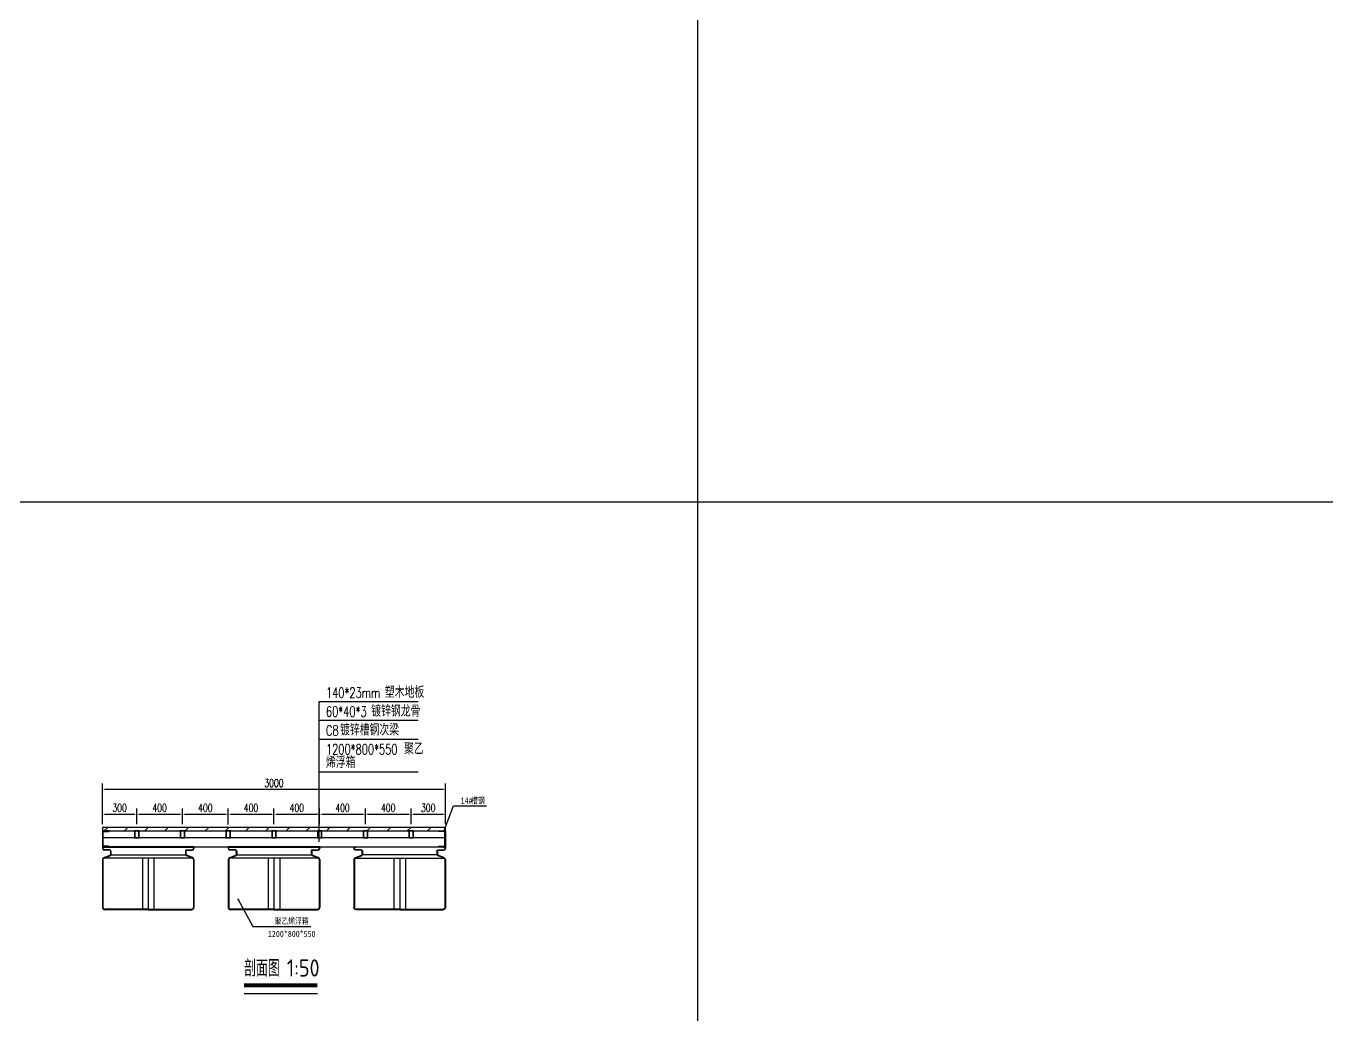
# Model space of a CAD drawing. Extents: x 1254079 to 1500931, y -102737 to 142253.
# Drawn here: x 1300332 to 1311706, y 28076 to 36727 of the extents above; entities that cross this region are included whole.
import ezdxf

# ---------------------------------------------------------------- set-up
doc = ezdxf.new("R2010")
doc.units = 0
doc.header["$LTSCALE"] = 1000
doc.header["$MEASUREMENT"] = 0
for name, color, linetype in [('14#槽钢', 3, 'Continuous'), ('DIM_LEAD', 3, 'Continuous'), ('DIM_SYMB', 3, 'Continuous'), ('PUB_DIM', 3, 'Continuous'), ('PUB_TEXT', 7, 'Continuous'), ('W-STEEL_FRAME钢架', 3, 'Continuous'), ('W-STEEL_KEEL钢龙骨', 5, 'Continuous'), ('W-WOOD_FLOOR木地板', 30, 'Continuous'), ('钢架', 90, 'Continuous')]:
    doc.layers.add(name, color=color, linetype=linetype)
doc.styles.add('-宋体', font='', dxfattribs={"width": 0.8})
doc.styles.add('_TCH_DIM', font='SIMPLEX', dxfattribs={"bigfont": 'GBCBIG'})
doc.styles.get("Standard").update_dxf_attribs({"font": 'gbenor.shx', "bigfont": 'gbcbig.shx'})
doc.styles.add('STANDARD_T3', font='simplex.shx', dxfattribs={"width": 0.7, "bigfont": 'gbcbig.shx'})
doc.styles.get('-宋体').set_extended_font_data('SimSun')
doc.dimstyles.new('W&&20', dxfattribs={"dimtxt": 70, "dimasz": 20, "dimexe": 50, "dimexo": 60, "dimgap": 20, "dimtad": 1, "dimdec": 0, "dimzin": 0, "dimdsep": 46, "dimtxsty": 'STANDARD_T3', "dimcen": 0.09, "dimclrd": 1, "dimclre": 1, "dimclrt": 7, "dimazin": 2, "dimtfac": 1, "dimtdec": 0, "dimtix": 1, "dimtmove": 2, "dimatfit": 3, "dimfxl": 0, "dimtolj": 1, "dimtzin": 0, "dimarcsym": 0})

# ---------------------------------------------------------------- blocks, each defined once
blk = doc.blocks.new('*U24')
at = {"layer": '14#槽钢'}
blk.add_lwpolyline([(0, 29946), (0, -29946)], dxfattribs=at)
blk = doc.blocks.new('*U25')
at = {"layer": '14#槽钢', "color": 0, "linetype": 'ByBlock', "lineweight": -2, "transparency": 16777216}
blk.add_blockref('*U24', (21762, 0), dxfattribs=at)
blk = doc.blocks.new('14a槽钢')
at = {"layer": '钢架'}
h = blk.add_hatch(dxfattribs=at)
h.set_pattern_fill('STEEL', color=4, scale=10)
h.set_pattern_definition([(50.389312, (-1352470.2, 1293523.579), (-9.2899201, 11.2253202), []), (50.389312, (-1352470.2, 1293531.516), (-9.2899201, 11.2253202), [])])
edge = h.paths.add_edge_path()
edge.add_ellipse((-1332250, 1115678), major_axis=(-3.26, 5.03), ratio=0.900468, start_angle=55.3931, end_angle=130.6069)
edge.add_line((-1332252, 1115673), (-1332208, 1115673))
edge.add_ellipse((-1332208, 1115667), major_axis=(0, 6), ratio=0.827586, start_angle=270, end_angle=360, ccw=False)
edge.add_line((-1332203, 1115667), (-1332203, 1115551))
edge.add_ellipse((-1332208, 1115551), major_axis=(0, 6), ratio=0.827586, start_angle=180, end_angle=270, ccw=False)
edge.add_line((-1332208, 1115545), (-1332251, 1115545))
edge.add_ellipse((-1332250, 1115540), major_axis=(3.82, 3.82), ratio=1, start_angle=49.2445, end_angle=141.5341)
edge.add_line((-1332256, 1115539), (-1332198, 1115539))
edge.add_line((-1332198, 1115539), (-1332198, 1115679))
edge.add_line((-1332198, 1115679), (-1332256, 1115679))
for p, q in [((-1332256, 1115679, 0), (-1332198, 1115679, 0)), ((-1332246, 1115679, 0), (-1332246, 1115679, 0)), ((-1332198, 1115679, 0), (-1332198, 1115539, 0)), ((-1332208, 1115673, 0), (-1332251, 1115673, 0)), ((-1332203, 1115551, 0), (-1332203, 1115667, 0)), ((-1332198, 1115539, 0), (-1332256, 1115539, 0)), ((-1332251, 1115545, 0), (-1332208, 1115545, 0)), ((-1332246, 1115539, 0), (-1332246, 1115539, 0))]:
    blk.add_line(p, q, dxfattribs=at)
for centre, start_param, end_param in [((-1332251, 1115679, 0), 1.570796, 3.141593), ((-1332208, 1115667, 0), 4.712389, 6.283185), ((-1332208, 1115667, 0), 4.712389, 6.283185), ((-1332251, 1115539, 0), 0, 1.570796), ((-1332208, 1115551, 0), 3.141593, 4.712389)]:
    blk.add_ellipse(centre, major_axis=(0, 6), ratio=0.827586, start_param=start_param, end_param=end_param, dxfattribs=at)
blk = doc.blocks.new('*D47')
at = {"color": 1, "lineweight": -2, "transparency": 16777216}
for p, q in [((1301001, 29776), (1301001, 30100)), ((1301021, 30050), (1303981, 30050)), ((1304001, 29776), (1304001, 30100))]:
    blk.add_line(p, q, dxfattribs=at)
at = {"color": 1, "transparency": 16777216}
for points in [[(1301021, 30054), (1301021, 30047), (1301001, 30050)], [(1303981, 30054), (1303981, 30047), (1304001, 30050)]]:
    blk.add_solid(points, dxfattribs=at)
at = {"layer": 'Defpoints', "color": 0, "transparency": 16777216}
for p in [(1304001, 30050), (1301001, 29716), (1304001, 29716)]:
    blk.add_point(p, dxfattribs=at)
at = {"color": 7, "transparency": 16777216, "insert": (1302501, 30105), "char_height": 70, "attachment_point": 5, "style": 'STANDARD_T3'}
blk.add_mtext('\\A1;3000', dxfattribs=at)
blk = doc.blocks.new('ganglonggu')
at = {"layer": 'W-STEEL_KEEL钢龙骨'}
for points in [[(-1338169, 1115605), (-1338129, 1115605), (-1338129, 1115665), (-1338169, 1115665)], [(-1338166, 1115608), (-1338132, 1115608), (-1338132, 1115662), (-1338166, 1115662)]]:
    blk.add_lwpolyline(points, close=True, dxfattribs=at)
blk = doc.blocks.new('*U10')
blk.add_blockref('ganglonggu', (1338149, -1115635))
blk = doc.blocks.new('*U11')
at = {"layer": 'W-STEEL_KEEL钢龙骨', "color": 0, "linetype": 'ByBlock', "lineweight": -2}
for p in [(0, 0), (400, 0), (800, 0), (1200, 0), (1600, 0), (2000, 0)]:
    blk.add_blockref('*U10', p, dxfattribs=at)
at = {"layer": 'W-STEEL_KEEL钢龙骨', "color": 0, "linetype": 'ByBlock', "lineweight": -2, "transparency": 16777216}
blk.add_blockref('*U10', (2400, 0), dxfattribs=at)
blk = doc.blocks.new('*D48')
at = {"layer": 'Defpoints', "color": 0, "transparency": 16777216}
for p in [(1301301, 29833), (1301001, 29686), (1301301, 29686)]:
    blk.add_point(p, dxfattribs=at)
at = {"layer": 'PUB_DIM', "color": 1, "lineweight": -2, "transparency": 16777216}
for p, q in [((1301001, 29746), (1301001, 29883)), ((1301021, 29833), (1301281, 29833)), ((1301301, 29746), (1301301, 29883))]:
    blk.add_line(p, q, dxfattribs=at)
at = {"layer": 'PUB_DIM', "color": 1, "transparency": 16777216}
for points in [[(1301021, 29836), (1301021, 29829), (1301001, 29833)], [(1301281, 29836), (1301281, 29829), (1301301, 29833)]]:
    blk.add_solid(points, dxfattribs=at)
at = {"layer": 'PUB_DIM', "color": 7, "transparency": 16777216, "insert": (1301151, 29888), "char_height": 70, "attachment_point": 5, "style": 'STANDARD_T3'}
blk.add_mtext('\\A1;300', dxfattribs=at)
blk = doc.blocks.new('*D49')
at = {"layer": 'Defpoints', "color": 0, "transparency": 16777216}
for p in [(1301701, 29833), (1301301, 29686), (1301701, 29686)]:
    blk.add_point(p, dxfattribs=at)
at = {"layer": 'PUB_DIM', "color": 1, "lineweight": -2, "transparency": 16777216}
for p, q in [((1301301, 29746), (1301301, 29883)), ((1301321, 29833), (1301681, 29833)), ((1301701, 29746), (1301701, 29883))]:
    blk.add_line(p, q, dxfattribs=at)
at = {"layer": 'PUB_DIM', "color": 1, "transparency": 16777216}
for points in [[(1301321, 29836), (1301321, 29829), (1301301, 29833)], [(1301681, 29836), (1301681, 29829), (1301701, 29833)]]:
    blk.add_solid(points, dxfattribs=at)
at = {"layer": 'PUB_DIM', "color": 7, "transparency": 16777216, "insert": (1301501, 29888), "char_height": 70, "attachment_point": 5, "style": 'STANDARD_T3'}
blk.add_mtext('\\A1;400', dxfattribs=at)
blk = doc.blocks.new('*D50')
at = {"layer": 'Defpoints', "color": 0, "transparency": 16777216}
for p in [(1302101, 29833), (1301701, 29686), (1302101, 29683)]:
    blk.add_point(p, dxfattribs=at)
at = {"layer": 'PUB_DIM', "color": 1, "lineweight": -2, "transparency": 16777216}
for p, q in [((1301701, 29746), (1301701, 29883)), ((1301721, 29833), (1302081, 29833)), ((1302101, 29743), (1302101, 29883))]:
    blk.add_line(p, q, dxfattribs=at)
at = {"layer": 'PUB_DIM', "color": 1, "transparency": 16777216}
for points in [[(1301721, 29836), (1301721, 29829), (1301701, 29833)], [(1302081, 29836), (1302081, 29829), (1302101, 29833)]]:
    blk.add_solid(points, dxfattribs=at)
at = {"layer": 'PUB_DIM', "color": 7, "transparency": 16777216, "insert": (1301901, 29888), "char_height": 70, "attachment_point": 5, "style": 'STANDARD_T3'}
blk.add_mtext('\\A1;400', dxfattribs=at)
blk = doc.blocks.new('*D51')
at = {"layer": 'Defpoints', "color": 0, "transparency": 16777216}
for p in [(1302501, 29833), (1302501, 29686), (1302101, 29683)]:
    blk.add_point(p, dxfattribs=at)
at = {"layer": 'PUB_DIM', "color": 1, "lineweight": -2, "transparency": 16777216}
for p, q in [((1302101, 29743), (1302101, 29883)), ((1302121, 29833), (1302481, 29833)), ((1302501, 29746), (1302501, 29883))]:
    blk.add_line(p, q, dxfattribs=at)
at = {"layer": 'PUB_DIM', "color": 1, "transparency": 16777216}
for points in [[(1302121, 29836), (1302121, 29829), (1302101, 29833)], [(1302481, 29836), (1302481, 29829), (1302501, 29833)]]:
    blk.add_solid(points, dxfattribs=at)
at = {"layer": 'PUB_DIM', "color": 7, "transparency": 16777216, "insert": (1302301, 29888), "char_height": 70, "attachment_point": 5, "style": 'STANDARD_T3'}
blk.add_mtext('\\A1;400', dxfattribs=at)
blk = doc.blocks.new('*D52')
at = {"layer": 'Defpoints', "color": 0, "transparency": 16777216}
for p in [(1302901, 29833), (1302501, 29686), (1302901, 29686)]:
    blk.add_point(p, dxfattribs=at)
at = {"layer": 'PUB_DIM', "color": 1, "lineweight": -2, "transparency": 16777216}
for p, q in [((1302501, 29746), (1302501, 29883)), ((1302521, 29833), (1302881, 29833)), ((1302901, 29746), (1302901, 29883))]:
    blk.add_line(p, q, dxfattribs=at)
at = {"layer": 'PUB_DIM', "color": 1, "transparency": 16777216}
for points in [[(1302521, 29836), (1302521, 29829), (1302501, 29833)], [(1302881, 29836), (1302881, 29829), (1302901, 29833)]]:
    blk.add_solid(points, dxfattribs=at)
at = {"layer": 'PUB_DIM', "color": 7, "transparency": 16777216, "insert": (1302701, 29888), "char_height": 70, "attachment_point": 5, "style": 'STANDARD_T3'}
blk.add_mtext('\\A1;400', dxfattribs=at)
blk = doc.blocks.new('*D53')
at = {"layer": 'Defpoints', "color": 0, "transparency": 16777216}
for p in [(1303301, 29833), (1302901, 29686), (1303301, 29686)]:
    blk.add_point(p, dxfattribs=at)
at = {"layer": 'PUB_DIM', "color": 1, "lineweight": -2, "transparency": 16777216}
for p, q in [((1302901, 29746), (1302901, 29883)), ((1302921, 29833), (1303281, 29833)), ((1303301, 29746), (1303301, 29883))]:
    blk.add_line(p, q, dxfattribs=at)
at = {"layer": 'PUB_DIM', "color": 1, "transparency": 16777216}
for points in [[(1302921, 29836), (1302921, 29829), (1302901, 29833)], [(1303281, 29836), (1303281, 29829), (1303301, 29833)]]:
    blk.add_solid(points, dxfattribs=at)
at = {"layer": 'PUB_DIM', "color": 7, "transparency": 16777216, "insert": (1303101, 29888), "char_height": 70, "attachment_point": 5, "style": 'STANDARD_T3'}
blk.add_mtext('\\A1;400', dxfattribs=at)
blk = doc.blocks.new('*D54')
at = {"layer": 'Defpoints', "color": 0, "transparency": 16777216}
for p in [(1303701, 29833), (1303301, 29686), (1303701, 29686)]:
    blk.add_point(p, dxfattribs=at)
at = {"layer": 'PUB_DIM', "color": 1, "lineweight": -2, "transparency": 16777216}
for p, q in [((1303301, 29746), (1303301, 29883)), ((1303321, 29833), (1303681, 29833)), ((1303701, 29746), (1303701, 29883))]:
    blk.add_line(p, q, dxfattribs=at)
at = {"layer": 'PUB_DIM', "color": 1, "transparency": 16777216}
for points in [[(1303321, 29836), (1303321, 29829), (1303301, 29833)], [(1303681, 29836), (1303681, 29829), (1303701, 29833)]]:
    blk.add_solid(points, dxfattribs=at)
at = {"layer": 'PUB_DIM', "color": 7, "transparency": 16777216, "insert": (1303501, 29888), "char_height": 70, "attachment_point": 5, "style": 'STANDARD_T3'}
blk.add_mtext('\\A1;400', dxfattribs=at)
blk = doc.blocks.new('*D55')
at = {"layer": 'Defpoints', "color": 0, "transparency": 16777216}
for p in [(1304001, 29833), (1303701, 29686), (1304001, 29686)]:
    blk.add_point(p, dxfattribs=at)
at = {"layer": 'PUB_DIM', "color": 1, "lineweight": -2, "transparency": 16777216}
for p, q in [((1303701, 29746), (1303701, 29883)), ((1303721, 29833), (1303981, 29833)), ((1304001, 29746), (1304001, 29883))]:
    blk.add_line(p, q, dxfattribs=at)
at = {"layer": 'PUB_DIM', "color": 1, "transparency": 16777216}
for points in [[(1303721, 29836), (1303721, 29829), (1303701, 29833)], [(1303981, 29836), (1303981, 29829), (1304001, 29833)]]:
    blk.add_solid(points, dxfattribs=at)
at = {"layer": 'PUB_DIM', "color": 7, "transparency": 16777216, "insert": (1303851, 29888), "char_height": 70, "attachment_point": 5, "style": 'STANDARD_T3'}
blk.add_mtext('\\A1;300', dxfattribs=at)
blk = doc.blocks.new('$matou$00000066')
for p, q in [((400, 275), (-400, 275)), ((-400, 275), (-400, 260)), ((-386, 271), (386, 271)), ((-338, 249), (-386, 249)), ((-338, 245), (-385, 245)), ((-330, 237), (-330, 208)), ((-326, 237), (-326, 208)), ((326, 237), (326, 208)), ((330, 237), (330, 208)), ((338, 249), (386, 249)), ((338, 245), (385, 245)), ((400, 275), (400, 260)), ((-400, 164), (-400, -256)), ((-396, 165), (-396, -256)), ((391, 176), (-391, 176)), ((-387, 183), (-335, 201)), ((-386, 179), (-334, 197)), ((-326, 205), (326, 205)), ((-50, 176), (-50, -271)), ((0, 176), (0, -271)), ((0, 176), (0, -271)), ((50, 176), (50, -271)), ((386, 179), (334, 197)), ((387, 183), (335, 201)), ((396, 165), (396, -256)), ((400, 164), (400, -256)), ((0, -271), (-381, -271)), ((0, -275), (-381, -275)), ((0, -271), (381, -271)), ((0, -275), (381, -275))]:
    blk.add_line(p, q)
for centre, radius, start, end in [((-385, 260), 15, 180, 270), ((-386, 260), 11, 90, 270), ((-338, 237), 12, 0, 90), ((-338, 237), 8, 0, 90), ((338, 237), 12, 90, 180), ((338, 237), 8, 90, 180), ((385, 260), 15, 270, 0), ((386, 260), 11, 270, 90), ((-380, 164), 20, 109.1798, 180), ((-381, 165), 15, 109.1798, 180), ((-338, 208), 8, 289.1798, 0), ((-338, 208), 12, 289.1798, 0), ((338, 208), 12, 180, 250.8202), ((338, 208), 8, 180, 250.8202), ((381, 165), 15, 0, 70.8202), ((380, 164), 20, 0, 70.8202), ((-381, -256), 19, 180, 270), ((-381, -256), 15, 180, 270), ((381, -256), 19, 270, 0), ((381, -256), 15, 270, 0)]:
    blk.add_arc(centre, radius, start, end)

msp = doc.modelspace()

# ---------------------------------------------------------------- hatches: boundary and pattern name
at = {"layer": 'W-WOOD_FLOOR木地板'}
h = msp.add_hatch(dxfattribs=at)
h.set_pattern_fill('木板', color=256, scale=100)
h.set_pattern_definition([(0, (2847357.86, -1105144.35), (0, 125), []), (45, (2847357.86, -1105144.35), (-88.388348, 88.388348), [])])
h.paths.add_polyline_path([(1304001.4, 29716.5), (1301001.4, 29716.5), (1301001.4, 29686.5), (1304001.4, 29686.5)])

# ---------------------------------------------------------------- linework, layer by layer
at = {"layer": '14#槽钢'}
msp.add_lwpolyline([(1284443.8, 32566), (1371490.4, 32566)], dxfattribs=at)
at = {"layer": 'DIM_LEAD'}
for p, q in [((1303991.3, 29689.7), (1304071.9, 29904.7)), ((1304071.9, 29904.7), (1304361.7, 29904.7)), ((1302189.2, 29086.7), (1302317.2, 28849.8)), ((1302317.2, 28849.8), (1302822.6, 28849.8))]:
    msp.add_line(p, q, dxfattribs=at)
at = {"layer": 'DIM_LEAD', "const_width": 8}
for points in [[(1303989.9, 29685.9, 1), (1303992.7, 29693.4, 1)], [(1302187.3, 29090.2, 1), (1302191.1, 29083.2, 1)]]:
    msp.add_lwpolyline(points, format="xyb", close=True, dxfattribs=at)
at = {"layer": 'DIM_SYMB'}
for p, q in [((1302896.4, 30204.1), (1302896.4, 30818.4)), ((1302896.4, 30818.4), (1303763.4, 30818.4)), ((1302896.4, 30653.5), (1303763.4, 30653.5)), ((1302896.4, 30488.7), (1303763.4, 30488.7)), ((1302896.4, 29590.4), (1302896.4, 30204.1)), ((1302896.4, 30204.1), (1303763.4, 30204.1))]:
    msp.add_line(p, q, dxfattribs=at)
at = {"layer": 'DIM_SYMB', "const_width": 35}
msp.add_lwpolyline([(1302240.1, 28334), (1302881.8, 28334)], dxfattribs=at)
at = {"layer": 'DIM_SYMB'}
msp.add_lwpolyline([(1302240.1, 28264), (1302881.8, 28264)], dxfattribs=at)
at = {"layer": 'W-STEEL_FRAME钢架'}
msp.add_lwpolyline([(1301001.4, 29546.5), (1304001.4, 29546.5), (1304001.4, 29626.5), (1301001.4, 29626.5)], close=True, dxfattribs=at)
at = {"layer": 'W-WOOD_FLOOR木地板'}
msp.add_lwpolyline([(1301001.4, 29686.5), (1304001.4, 29686.5), (1304001.4, 29716.5), (1301001.4, 29716.5)], close=True, dxfattribs=at)

# ---------------------------------------------------------------- block references
for p in [(1301401.4, 29271.5), (1302501.4, 29271.5)]:
    msp.add_blockref('$matou$00000066', p)
at = {"yscale": -1, "rotation": 180}
msp.add_blockref('$matou$00000066', (1303601.2, 29271.5), dxfattribs=at)
at = {"layer": '14#槽钢'}
msp.add_blockref('*U25', (1284443.8, 32566), dxfattribs=at)
at = {"layer": 'W-STEEL_FRAME钢架', "xscale": -1}
msp.add_blockref('14a槽钢', (-31196.4, -1085992.4, 0), dxfattribs=at)
at = {"layer": 'W-STEEL_FRAME钢架'}
msp.add_blockref('14a槽钢', (2636199.1, -1085992.4, 0), dxfattribs=at)
at = {"layer": 'W-STEEL_KEEL钢龙骨'}
msp.add_blockref('*U11', (1301301.4, 29656.5), dxfattribs=at)

# ---------------------------------------------------------------- texts
at = {"layer": 'PUB_TEXT', "color": 7}
for s, height, style, width, p in [('140*23mm', 89.25, '_TCH_DIM', 0.705882, (1302956.2, 30849.9)), ('60*40*3', 89.25, '_TCH_DIM', 0.705882, (1302956.2, 30685)), ('C8', 89.25, '_TCH_DIM', 0.705882, (1302956.2, 30520.2)), ('1200*800*550', 89.25, '_TCH_DIM', 0.705882, (1302956.2, 30355.3)), ('14#', 53.16, '-宋体', 0.8, (1304135.1, 29925.7)), ('槽钢', 53.16, '-宋体', 0.8, (1304225.9, 29925.7)), ('聚乙烯浮箱', 53.16, '-宋体', 0.8, (1302507.5, 28870.8)), ('1200*800*550', 53.165, '-宋体', 0.8, (1302448.6, 28758.8))]:
    msp.add_text(s, height=height, dxfattribs=dict(at, style=style, width=width)).set_placement(p)
at = {"layer": 'PUB_TEXT', "color": 7, "style": '_TCH_DIM'}
for s, p in [('塑木地板', (1303472.2, 30849.9)), ('镀锌钢龙骨', (1303352.2, 30685)), ('镀锌槽钢次梁', (1303079.2, 30520.2)), ('聚乙', (1303640.2, 30355.3)), ('烯浮箱', (1302956.2, 30235.6))]:
    msp.add_text(s, height=101.28, dxfattribs=at).set_placement(p)
at = {"layer": 'PUB_TEXT', "color": 7}
for s, height, p in [('剖面图', 144.68, (1302240.1, 28412)), ('1:50', 150, (1302614.2, 28412))]:
    msp.add_text(s, height=height, dxfattribs=at).set_placement(p)

# ---------------------------------------------------------------- dimensions: what is measured, and where the dimension line sits
dim = msp.add_linear_dim(base=(1304001.2, 30050.2), p1=(1301001.4, 29716.5), p2=(1304001.2, 29716.5), dimstyle='W&&20')
dim.commit()
dim.dimension.update_dxf_attribs({"geometry": '*D47', "text_midpoint": (1302501.3, 30105.2)})
at = {"layer": 'PUB_DIM'}
for base, p1, p2, picture, middle in [((1301301.4, 29832.8), (1301001.4, 29686.5), (1301301.4, 29686.5), '*D48', (1301151.4, 29887.8)), ((1301701.4, 29832.8), (1301301.4, 29686.5), (1301701.4, 29686.5), '*D49', (1301501.4, 29887.8)), ((1302101.4, 29832.8), (1301701.4, 29686.5), (1302101.4, 29683.5), '*D50', (1301901.4, 29887.8)), ((1302501.4, 29832.8), (1302101.4, 29683.5), (1302501.4, 29686.5), '*D51', (1302301.4, 29887.8)), ((1302901.4, 29832.8), (1302501.4, 29686.5), (1302901.4, 29686.5), '*D52', (1302701.4, 29887.8)), ((1303301.4, 29832.8), (1302901.4, 29686.5), (1303301.4, 29686.5), '*D53', (1303101.4, 29887.8)), ((1303701.4, 29832.8), (1303301.4, 29686.5), (1303701.4, 29686.5), '*D54', (1303501.4, 29887.8)), ((1304001.4, 29832.8), (1303701.4, 29686.5), (1304001.4, 29686.5), '*D55', (1303851.4, 29887.8))]:
    dim = msp.add_linear_dim(base=base, p1=p1, p2=p2, dimstyle='W&&20', dxfattribs=at)
    dim.commit()
    dim.dimension.update_dxf_attribs({"geometry": picture, "text_midpoint": middle})

doc.saveas('drawing.dxf')
